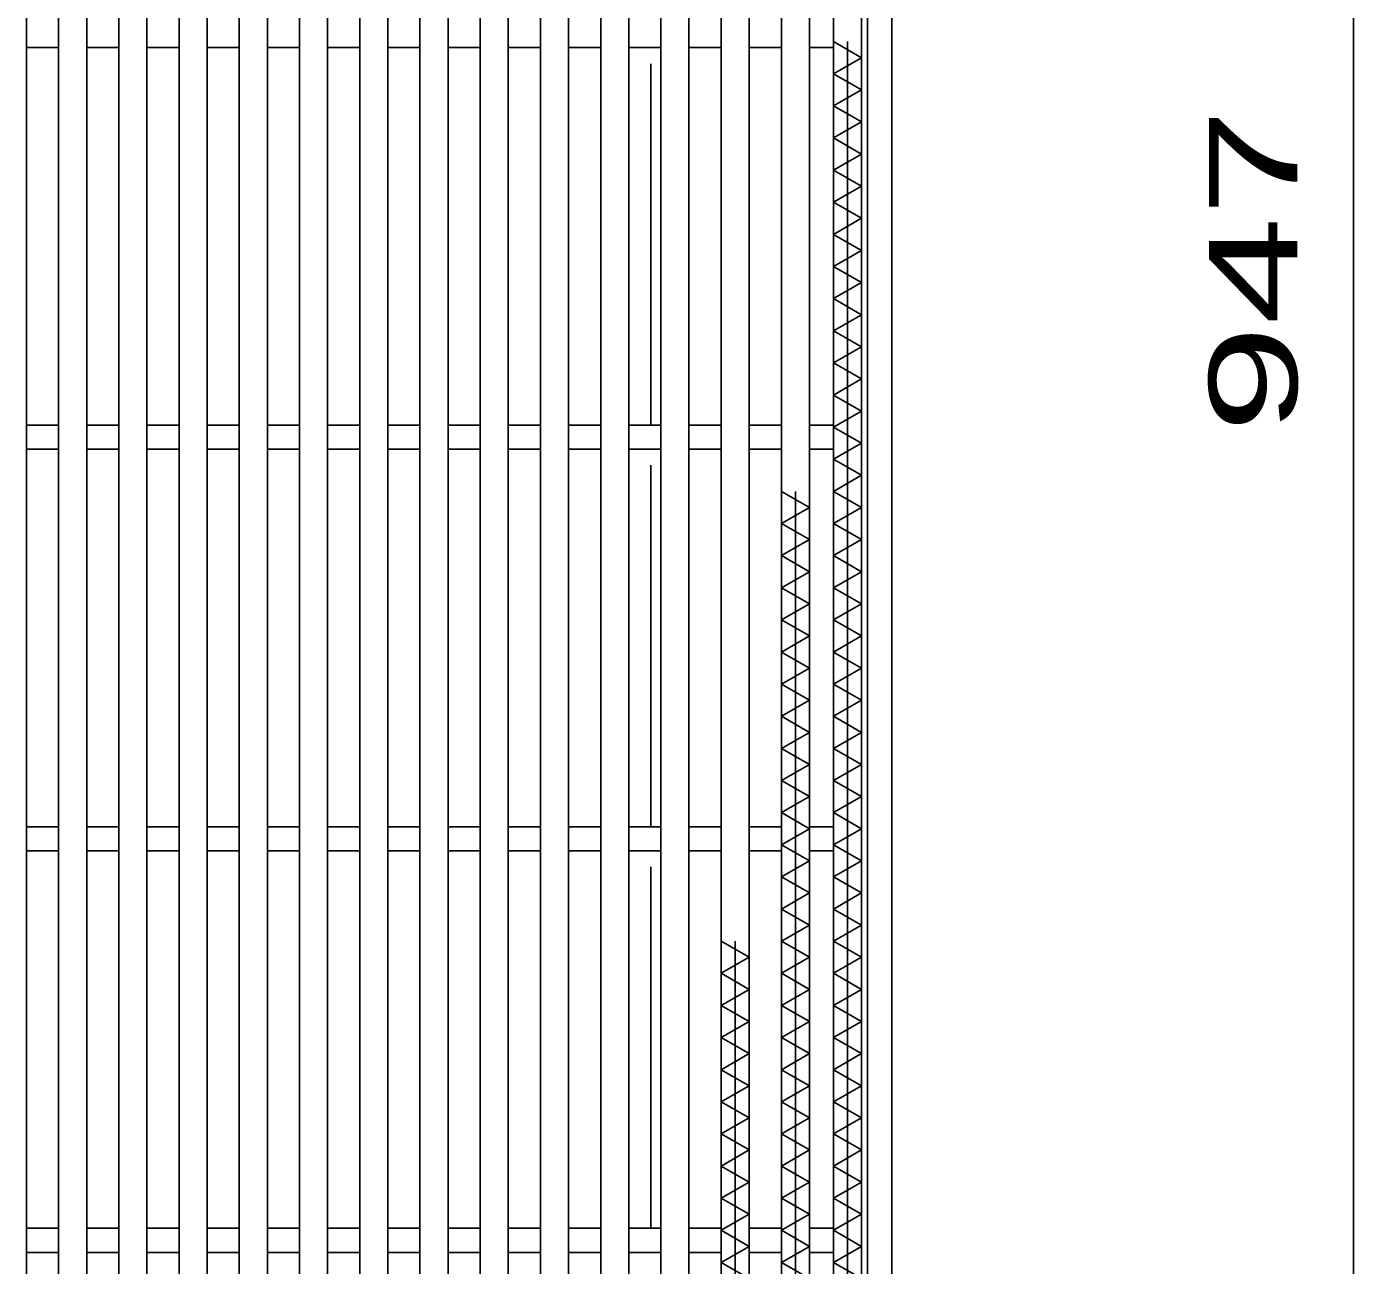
# Model space of a CAD drawing. Units: millimetres, scale not verified. Extents: x -1820 to 1731, y -1282 to 1054.
# Drawn here: x -555.5 to -225, y -107.2 to 201.2 of the extents above; entities that cross this region are included whole.
import ezdxf
from ezdxf.enums import TextEntityAlignment as Align

# ---------------------------------------------------------------- set-up
doc = ezdxf.new("R2010")
doc.units = ezdxf.units.MM
doc.header["$LTSCALE"] = 10
for name, color, linetype, lineweight in [('16', 3, 'Continuous', 25), ('19', 6, 'Continuous', 25), ('22', 4, 'Continuous', 25)]:
    doc.layers.add(name, color=color, linetype=linetype, lineweight=lineweight)
doc.styles.add('ベクトル', font='')
doc.styles.get('ベクトル').set_extended_font_data('ベクトル')

msp = doc.modelspace()

# ---------------------------------------------------------------- linework, layer by layer
at = {"layer": '16'}
for p, q in [((-555.5, -346.5), (-555.5, 644.5)), ((-547.5, -346.5), (-547.5, 644.5)), ((-540.5, -346.5), (-540.5, 644.5)), ((-532.5, -346.5), (-532.5, 644.5)), ((-525.5, -346.5), (-525.5, 644.5)), ((-517.5, -346.5), (-517.5, 644.5)), ((-510.5, -346.5), (-510.5, 644.5)), ((-502.5, -346.5), (-502.5, 644.5)), ((-495.5, -346.5), (-495.5, 644.5)), ((-487.5, -346.5), (-487.5, 644.5)), ((-480.5, -346.5), (-480.5, 644.5)), ((-472.5, -346.5), (-472.5, 644.5)), ((-465.5, -346.5), (-465.5, 644.5)), ((-457.5, -346.5), (-457.5, 644.5)), ((-450.5, -346.5), (-450.5, 644.5)), ((-442.5, -346.5), (-442.5, 644.5)), ((-435.5, -346.5), (-435.5, 644.5)), ((-382.5, -346.5), (-382.5, 644.5)), ((-375.5, -346.5), (-375.5, 644.5)), ((-367.5, -346.5), (-367.5, 644.5)), ((-360.5, -346.5), (-360.5, 644.5)), ((-354.5, -346.5), (-354.5, 644.5)), ((-347.5, -346.5), (-347.5, 644.5)), ((-427.5, -292), (-427.5, 590)), ((-420.5, -292), (-420.5, 590)), ((-412.5, -292), (-412.5, 590)), ((-405.5, -292), (-405.5, 590)), ((-397.5, -292), (-397.5, 590)), ((-390.5, -292), (-390.5, 590)), ((-555.5, 196), (-547.5, 196)), ((-540.5, 196), (-532.5, 196)), ((-525.5, 196), (-517.5, 196)), ((-510.5, 196), (-502.5, 196)), ((-495.5, 196), (-487.5, 196)), ((-480.5, 196), (-472.5, 196)), ((-465.5, 196), (-457.5, 196)), ((-450.5, 196), (-442.5, 196)), ((-435.5, 196), (-427.5, 196)), ((-420.5, 196), (-412.5, 196)), ((-405.5, 196), (-397.5, 196)), ((-390.5, 196), (-382.5, 196)), ((-375.5, 196), (-367.5, 196)), ((-360.5, 196), (-354.5, 196)), ((-347.5, 193.5), (-354.5, 197.5)), ((-351, -346.5), (-351, 197.5)), ((-354.5, 189.5), (-347.5, 193.5)), ((-347.5, 185.5), (-354.5, 189.5)), ((-354.5, 181.5), (-347.5, 185.5)), ((-347.5, 177.5), (-354.5, 181.5)), ((-354.5, 173.5), (-347.5, 177.5)), ((-347.5, 169.5), (-354.5, 173.5)), ((-354.5, 165.5), (-347.5, 169.5)), ((-347.5, 161.5), (-354.5, 165.5)), ((-354.5, 157.5), (-347.5, 161.5)), ((-347.5, 153.5), (-354.5, 157.5)), ((-354.5, 149.5), (-347.5, 153.5)), ((-347.5, 145.5), (-354.5, 149.5)), ((-354.5, 141.5), (-347.5, 145.5)), ((-347.5, 137.5), (-354.5, 141.5)), ((-354.5, 133.5), (-347.5, 137.5)), ((-347.5, 129.5), (-354.5, 133.5)), ((-354.5, 125.5), (-347.5, 129.5)), ((-347.5, 121.5), (-354.5, 125.5)), ((-354.5, 117.5), (-347.5, 121.5)), ((-347.5, 113.5), (-354.5, 117.5)), ((-354.5, 109.5), (-347.5, 113.5)), ((-347.5, 105.5), (-354.5, 109.5)), ((-354.5, 101.5), (-347.5, 105.5)), ((-555.5, 102), (-547.5, 102)), ((-540.5, 102), (-532.5, 102)), ((-525.5, 102), (-517.5, 102)), ((-510.5, 102), (-502.5, 102)), ((-495.5, 102), (-487.5, 102)), ((-480.5, 102), (-472.5, 102)), ((-465.5, 102), (-457.5, 102)), ((-450.5, 102), (-442.5, 102)), ((-435.5, 102), (-427.5, 102)), ((-420.5, 102), (-412.5, 102)), ((-405.5, 102), (-397.5, 102)), ((-390.5, 102), (-382.5, 102)), ((-375.5, 102), (-367.5, 102)), ((-360.5, 102), (-354.5, 102)), ((-347.5, 97.5), (-354.5, 101.5)), ((-555.5, 96), (-547.5, 96)), ((-540.5, 96), (-532.5, 96)), ((-525.5, 96), (-517.5, 96)), ((-510.5, 96), (-502.5, 96)), ((-495.5, 96), (-487.5, 96)), ((-480.5, 96), (-472.5, 96)), ((-465.5, 96), (-457.5, 96)), ((-450.5, 96), (-442.5, 96)), ((-435.5, 96), (-427.5, 96)), ((-420.5, 96), (-412.5, 96)), ((-405.5, 96), (-397.5, 96)), ((-390.5, 96), (-382.5, 96)), ((-375.5, 96), (-367.5, 96)), ((-360.5, 96), (-354.5, 96)), ((-354.5, 93.5), (-347.5, 97.5)), ((-347.5, 89.5), (-354.5, 93.5)), ((-354.5, 85.5), (-347.5, 89.5)), ((-360.5, 81.5), (-367.5, 85.5)), ((-364, -346.5), (-364, 85.5)), ((-347.5, 81.5), (-354.5, 85.5)), ((-367.5, 77.5), (-360.5, 81.5)), ((-354.5, 77.5), (-347.5, 81.5)), ((-360.5, 73.5), (-367.5, 77.5)), ((-347.5, 73.5), (-354.5, 77.5)), ((-367.5, 69.5), (-360.5, 73.5)), ((-354.5, 69.5), (-347.5, 73.5)), ((-360.5, 65.5), (-367.5, 69.5)), ((-347.5, 65.5), (-354.5, 69.5)), ((-367.5, 61.5), (-360.5, 65.5)), ((-354.5, 61.5), (-347.5, 65.5)), ((-360.5, 57.5), (-367.5, 61.5)), ((-347.5, 57.5), (-354.5, 61.5)), ((-367.5, 53.5), (-360.5, 57.5)), ((-354.5, 53.5), (-347.5, 57.5)), ((-360.5, 49.5), (-367.5, 53.5)), ((-347.5, 49.5), (-354.5, 53.5)), ((-367.5, 45.5), (-360.5, 49.5)), ((-354.5, 45.5), (-347.5, 49.5)), ((-360.5, 41.5), (-367.5, 45.5)), ((-347.5, 41.5), (-354.5, 45.5)), ((-367.5, 37.5), (-360.5, 41.5)), ((-354.5, 37.5), (-347.5, 41.5)), ((-360.5, 33.5), (-367.5, 37.5)), ((-347.5, 33.5), (-354.5, 37.5)), ((-367.5, 29.5), (-360.5, 33.5)), ((-354.5, 29.5), (-347.5, 33.5)), ((-360.5, 25.5), (-367.5, 29.5)), ((-347.5, 25.5), (-354.5, 29.5)), ((-367.5, 21.5), (-360.5, 25.5)), ((-354.5, 21.5), (-347.5, 25.5)), ((-360.5, 17.5), (-367.5, 21.5)), ((-347.5, 17.5), (-354.5, 21.5)), ((-367.5, 13.5), (-360.5, 17.5)), ((-354.5, 13.5), (-347.5, 17.5)), ((-360.5, 9.5), (-367.5, 13.5)), ((-347.5, 9.5), (-354.5, 13.5)), ((-367.5, 5.5), (-360.5, 9.5)), ((-354.5, 5.5), (-347.5, 9.5)), ((-360.5, 1.5), (-367.5, 5.5)), ((-347.5, 1.5), (-354.5, 5.5)), ((-555.5, 2), (-547.5, 2)), ((-540.5, 2), (-532.5, 2)), ((-525.5, 2), (-517.5, 2)), ((-510.5, 2), (-502.5, 2)), ((-495.5, 2), (-487.5, 2)), ((-480.5, 2), (-472.5, 2)), ((-465.5, 2), (-457.5, 2)), ((-450.5, 2), (-442.5, 2)), ((-435.5, 2), (-427.5, 2)), ((-420.5, 2), (-412.5, 2)), ((-405.5, 2), (-397.5, 2)), ((-390.5, 2), (-382.5, 2)), ((-375.5, 2), (-367.5, 2)), ((-367.5, -2.5), (-360.5, 1.5)), ((-360.5, 2), (-354.5, 2)), ((-354.5, -2.5), (-347.5, 1.5)), ((-360.5, -6.5), (-367.5, -2.5)), ((-347.5, -6.5), (-354.5, -2.5)), ((-555.5, -4), (-547.5, -4)), ((-540.5, -4), (-532.5, -4)), ((-525.5, -4), (-517.5, -4)), ((-510.5, -4), (-502.5, -4)), ((-495.5, -4), (-487.5, -4)), ((-480.5, -4), (-472.5, -4)), ((-465.5, -4), (-457.5, -4)), ((-450.5, -4), (-442.5, -4)), ((-435.5, -4), (-427.5, -4)), ((-420.5, -4), (-412.5, -4)), ((-405.5, -4), (-397.5, -4)), ((-390.5, -4), (-382.5, -4)), ((-375.5, -4), (-367.5, -4)), ((-367.5, -10.5), (-360.5, -6.5)), ((-360.5, -4), (-354.5, -4)), ((-354.5, -10.5), (-347.5, -6.5)), ((-360.5, -14.5), (-367.5, -10.5)), ((-347.5, -14.5), (-354.5, -10.5)), ((-367.5, -18.5), (-360.5, -14.5)), ((-354.5, -18.5), (-347.5, -14.5)), ((-360.5, -22.5), (-367.5, -18.5)), ((-347.5, -22.5), (-354.5, -18.5)), ((-367.5, -26.5), (-360.5, -22.5)), ((-354.5, -26.5), (-347.5, -22.5)), ((-375.5, -30.5), (-382.5, -26.5)), ((-379, -346.5), (-379, -26.5)), ((-360.5, -30.5), (-367.5, -26.5)), ((-347.5, -30.5), (-354.5, -26.5)), ((-382.5, -34.5), (-375.5, -30.5)), ((-367.5, -34.5), (-360.5, -30.5)), ((-354.5, -34.5), (-347.5, -30.5)), ((-375.5, -38.5), (-382.5, -34.5)), ((-360.5, -38.5), (-367.5, -34.5)), ((-347.5, -38.5), (-354.5, -34.5)), ((-382.5, -42.5), (-375.5, -38.5)), ((-367.5, -42.5), (-360.5, -38.5)), ((-354.5, -42.5), (-347.5, -38.5)), ((-375.5, -46.5), (-382.5, -42.5)), ((-360.5, -46.5), (-367.5, -42.5)), ((-347.5, -46.5), (-354.5, -42.5)), ((-382.5, -50.5), (-375.5, -46.5)), ((-367.5, -50.5), (-360.5, -46.5)), ((-354.5, -50.5), (-347.5, -46.5)), ((-375.5, -54.5), (-382.5, -50.5)), ((-360.5, -54.5), (-367.5, -50.5)), ((-347.5, -54.5), (-354.5, -50.5)), ((-382.5, -58.5), (-375.5, -54.5)), ((-367.5, -58.5), (-360.5, -54.5)), ((-354.5, -58.5), (-347.5, -54.5)), ((-375.5, -62.5), (-382.5, -58.5)), ((-360.5, -62.5), (-367.5, -58.5)), ((-347.5, -62.5), (-354.5, -58.5)), ((-382.5, -66.5), (-375.5, -62.5)), ((-367.5, -66.5), (-360.5, -62.5)), ((-354.5, -66.5), (-347.5, -62.5)), ((-375.5, -70.5), (-382.5, -66.5)), ((-360.5, -70.5), (-367.5, -66.5)), ((-347.5, -70.5), (-354.5, -66.5)), ((-382.5, -74.5), (-375.5, -70.5)), ((-367.5, -74.5), (-360.5, -70.5)), ((-354.5, -74.5), (-347.5, -70.5)), ((-375.5, -78.5), (-382.5, -74.5)), ((-360.5, -78.5), (-367.5, -74.5)), ((-347.5, -78.5), (-354.5, -74.5)), ((-382.5, -82.5), (-375.5, -78.5)), ((-367.5, -82.5), (-360.5, -78.5)), ((-354.5, -82.5), (-347.5, -78.5)), ((-375.5, -86.5), (-382.5, -82.5)), ((-360.5, -86.5), (-367.5, -82.5)), ((-347.5, -86.5), (-354.5, -82.5)), ((-382.5, -90.5), (-375.5, -86.5)), ((-367.5, -90.5), (-360.5, -86.5)), ((-354.5, -90.5), (-347.5, -86.5)), ((-375.5, -94.5), (-382.5, -90.5)), ((-360.5, -94.5), (-367.5, -90.5)), ((-347.5, -94.5), (-354.5, -90.5)), ((-382.5, -98.5), (-375.5, -94.5)), ((-367.5, -98.5), (-360.5, -94.5)), ((-354.5, -98.5), (-347.5, -94.5)), ((-555.5, -98), (-547.5, -98)), ((-540.5, -98), (-532.5, -98)), ((-525.5, -98), (-517.5, -98)), ((-510.5, -98), (-502.5, -98)), ((-495.5, -98), (-487.5, -98)), ((-480.5, -98), (-472.5, -98)), ((-465.5, -98), (-457.5, -98)), ((-450.5, -98), (-442.5, -98)), ((-435.5, -98), (-427.5, -98)), ((-420.5, -98), (-412.5, -98)), ((-405.5, -98), (-397.5, -98)), ((-390.5, -98), (-382.5, -98)), ((-375.5, -102.5), (-382.5, -98.5)), ((-375.5, -98), (-367.5, -98)), ((-360.5, -102.5), (-367.5, -98.5)), ((-360.5, -98), (-354.5, -98)), ((-347.5, -102.5), (-354.5, -98.5)), ((-555.5, -104), (-547.5, -104)), ((-540.5, -104), (-532.5, -104)), ((-525.5, -104), (-517.5, -104)), ((-510.5, -104), (-502.5, -104)), ((-495.5, -104), (-487.5, -104)), ((-480.5, -104), (-472.5, -104)), ((-465.5, -104), (-457.5, -104)), ((-450.5, -104), (-442.5, -104)), ((-435.5, -104), (-427.5, -104)), ((-420.5, -104), (-412.5, -104)), ((-405.5, -104), (-397.5, -104)), ((-390.5, -104), (-382.5, -104)), ((-382.5, -106.5), (-375.5, -102.5)), ((-375.5, -104), (-367.5, -104)), ((-367.5, -106.5), (-360.5, -102.5)), ((-360.5, -104), (-354.5, -104)), ((-354.5, -106.5), (-347.5, -102.5)), ((-375.5, -110.5), (-382.5, -106.5)), ((-360.5, -110.5), (-367.5, -106.5)), ((-347.5, -110.5), (-354.5, -106.5))]:
    msp.add_line(p, q, dxfattribs=at)
at = {"layer": '19'}
for p, q in [((-340, -361), (-340, 659)), ((-346, -355), (-346, 653)), ((-400, 102), (-400, 192)), ((-400, 2), (-400, 92)), ((-400, -98), (-400, -8))]:
    msp.add_line(p, q, dxfattribs=at)
at = {"layer": '22'}
msp.add_line((-225, -324.5), (-225, 622.5), dxfattribs=at)

# ---------------------------------------------------------------- texts
at = {"layer": '22', "color": 2, "style": 'ベクトル', "width": 1.65}
msp.add_text(' 947 ', height=21.99, rotation=90, dxfattribs=at).set_placement((-250, 86.5), align=Align.MIDDLE_LEFT)

doc.saveas('drawing.dxf')
